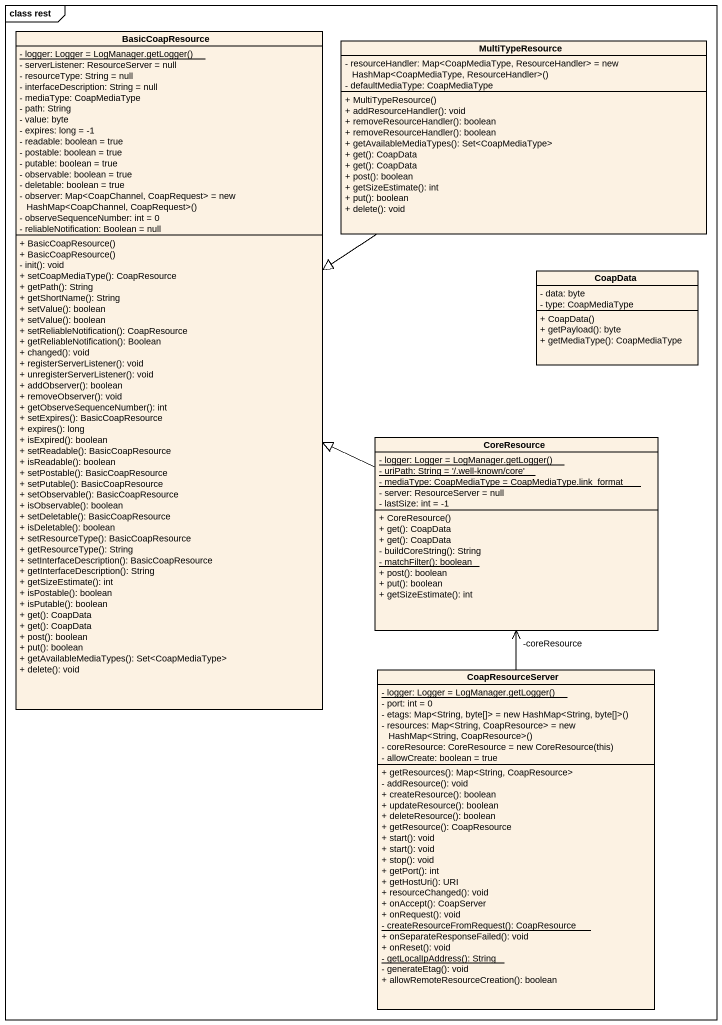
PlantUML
@startuml
mainframe class rest
hide circle
hide empty members
skinparam classAttributeIconSize 0
class BasicCoapResource {
  {static} {field} - logger: Logger = LogManager.getLogger()
  - serverListener: ResourceServer = null
  - resourceType: String = null
  - interfaceDescription: String = null
  - mediaType: CoapMediaType
  - path: String
  - value: byte
  - expires: long = -1
  - readable: boolean = true
  - postable: boolean = true
  - putable: boolean = true
  - observable: boolean = true
  - deletable: boolean = true
  {field} - observer: Map<CoapChannel, CoapRequest> = new HashMap<CoapChannel, CoapRequest>()
  - observeSequenceNumber: int = 0
  - reliableNotification: Boolean = null
  + BasicCoapResource()
  + BasicCoapResource()
  - init(): void
  + setCoapMediaType(): CoapResource
  + getPath(): String
  + getShortName(): String
  + setValue(): boolean
  + setValue(): boolean
  + setReliableNotification(): CoapResource
  + getReliableNotification(): Boolean
  + changed(): void
  + registerServerListener(): void
  + unregisterServerListener(): void
  + addObserver(): boolean
  + removeObserver(): void
  + getObserveSequenceNumber(): int
  + setExpires(): BasicCoapResource
  + expires(): long
  + isExpired(): boolean
  + setReadable(): BasicCoapResource
  + isReadable(): boolean
  + setPostable(): BasicCoapResource
  + setPutable(): BasicCoapResource
  + setObservable(): BasicCoapResource
  + isObservable(): boolean
  + setDeletable(): BasicCoapResource
  + isDeletable(): boolean
  + setResourceType(): BasicCoapResource
  + getResourceType(): String
  + setInterfaceDescription(): BasicCoapResource
  + getInterfaceDescription(): String
  + getSizeEstimate(): int
  + isPostable(): boolean
  + isPutable(): boolean
  + get(): CoapData
  + get(): CoapData
  + post(): boolean
  + put(): boolean
  + getAvailableMediaTypes(): Set<CoapMediaType>
  + delete(): void
}
class MultiTypeResource {
  {field} - resourceHandler: Map<CoapMediaType, ResourceHandler> = new HashMap<CoapMediaType, ResourceHandler>()
  - defaultMediaType: CoapMediaType
  + MultiTypeResource()
  + addResourceHandler(): void
  + removeResourceHandler(): boolean
  + removeResourceHandler(): boolean
  + getAvailableMediaTypes(): Set<CoapMediaType>
  + get(): CoapData
  + get(): CoapData
  + post(): boolean
  + getSizeEstimate(): int
  + put(): boolean
  + delete(): void
}
class CoapData {
  - data: byte
  - type: CoapMediaType
  + CoapData()
  + getPayload(): byte
  + getMediaType(): CoapMediaType
}
class CoreResource {
  {static} {field} - logger: Logger = LogManager.getLogger()
  {static} - uriPath: String = '/.well-known/core'
  {static} - mediaType: CoapMediaType = CoapMediaType.link_format
  - server: ResourceServer = null
  - lastSize: int = -1
  + CoreResource()
  + get(): CoapData
  + get(): CoapData
  - buildCoreString(): String
  {static} - matchFilter(): boolean
  + post(): boolean
  + put(): boolean
  + getSizeEstimate(): int
}
class CoapResourceServer {
  {static} {field} - logger: Logger = LogManager.getLogger()
  - port: int = 0
  {field} - etags: Map<String, byte[]> = new HashMap<String, byte[]>()
  {field} - resources: Map<String, CoapResource> = new HashMap<String, CoapResource>()
  {field} - coreResource: CoreResource = new CoreResource(this)
  - allowCreate: boolean = true
  + getResources(): Map<String, CoapResource>
  - addResource(): void
  + createResource(): boolean
  + updateResource(): boolean
  + deleteResource(): boolean
  + getResource(): CoapResource
  + start(): void
  + start(): void
  + stop(): void
  + getPort(): int
  + getHostUri(): URI
  + resourceChanged(): void
  + onAccept(): CoapServer
  + onRequest(): void
  {static} - createResourceFromRequest(): CoapResource
  + onSeparateResponseFailed(): void
  + onReset(): void
  {static} - getLocalIpAddress(): String
  - generateEtag(): void
  + allowRemoteResourceCreation(): boolean
}
MultiTypeResource --|> BasicCoapResource
CoreResource -left-|> BasicCoapResource
CoapResourceServer -up-> "-coreResource" CoreResource
@enduml
